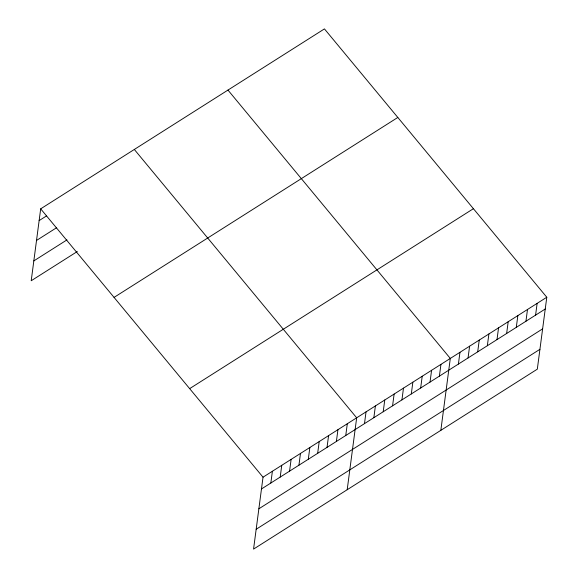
<?xml version="1.0" encoding="UTF-8"?>
<svg xmlns="http://www.w3.org/2000/svg" width="578" height="578" viewBox="0 0 578 578"><rect width="100%" height="100%" fill="white"/><g stroke="black" fill="none" stroke-linecap="round" stroke-linejoin="round"><path stroke-width="0.87" d="M40.684 208.839L263.026 477.19L253.561 549.1L537.316 369.161L546.788 297.251L324.439 28.9L40.684 208.839L31.212 280.749L77.315 251.517M270.844 483.013L272.39 471.251M280.207 477.074L281.753 465.312M289.571 471.135L291.117 459.38M298.934 465.196L300.481 453.441M308.298 459.257L309.851 447.502M317.662 453.325L319.215 441.563M327.025 447.386L328.579 435.624M336.389 441.447L337.942 429.685M345.752 435.509L347.306 423.746M347.197 489.718L356.669 417.807L134.32 149.456M364.487 423.631L366.033 411.876M373.85 417.692L375.397 405.937M383.214 411.753L384.76 399.998M392.578 405.821L394.124 394.059M401.941 399.882L403.487 388.12M411.305 393.943L412.851 382.181M420.668 388.004L422.215 376.242M430.032 382.065L431.578 370.303M439.396 376.126L440.942 364.371M440.841 430.343L450.305 358.432L227.963 90.081M458.405 364.075L459.958 352.313M468.057 357.955L469.603 346.193M477.703 351.836L479.249 340.074M487.348 345.716L488.901 333.961M497.001 339.604L498.547 327.842M506.646 333.484L508.192 321.722M516.291 327.365L517.845 315.602M525.944 321.245L527.49 309.49M535.589 315.126L537.135 303.371M39.131 220.601L46.334 216.035M36.522 240.448L56.687 227.66M33.827 260.902L66.961 239.892M114.054 297.395L397.816 117.457M189.656 388.633L473.411 208.694M263.026 477.19L546.788 297.251M261.48 488.952L545.235 309.013M258.865 508.799L542.626 328.86M256.177 529.253L539.931 349.314"/></g></svg>
